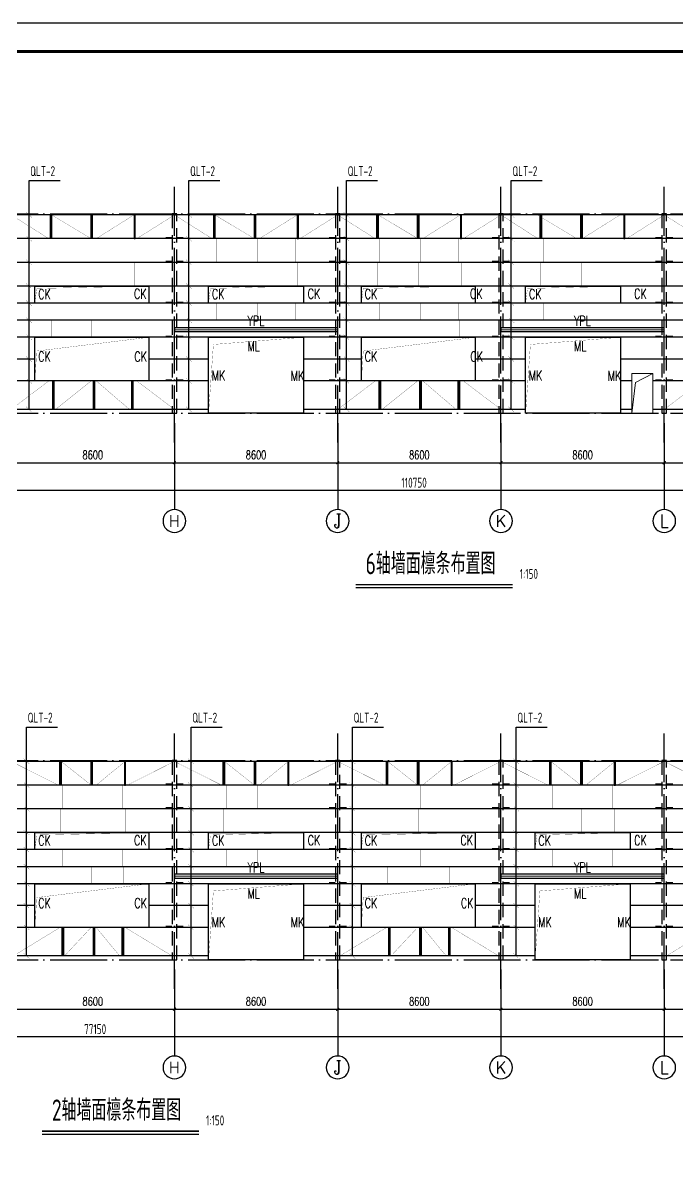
# Model space of a CAD drawing. Extents: x 899043 to 2598688, y -137197 to 211789.
# Drawn here: x 1873903 to 1908348, y 69390 to 130135 of the extents above; entities that cross this region are included whole.
import ezdxf
from ezdxf.enums import TextEntityAlignment as Align

# ---------------------------------------------------------------- set-up
doc = ezdxf.new("R2010")
doc.units = 0
doc.header["$LTSCALE"] = 1500
doc.header["$MEASUREMENT"] = 0
doc.linetypes.add('DASHED', pattern=[0.75, 0.5, -0.25])
doc.linetypes.add('DOTE', pattern=[2.42, 2, -0.2, 0.02, -0.2])
for name, color, linetype in [('00-tk', 151, 'Continuous'), ('AXIS', 3, 'Continuous'), ('AXIS_TEXT', 7, 'Continuous'), ('Boltx', 252, 'DASHED'), ('DIM', 3, 'Continuous'), ('GROUND', 253, 'Continuous'), ('NUM', 7, 'Continuous'), ('PUB_TEXT', 7, 'Continuous'), ('TDB_文字', 7, 'Continuous'), ('THIN', 7, 'Continuous'), ('WINDOW', 4, 'Continuous')]:
    doc.layers.add(name, color=color, linetype=linetype)
doc.layers.add('字符串标注', color=9, linetype='Continuous', lineweight=18)
doc.layers.add('钢板标注', color=9, linetype='Continuous', lineweight=18)
doc.styles.add('_TCH_AXIS', font='COMPLEX', dxfattribs={"bigfont": 'GBCBIG'})
doc.styles.add('_TCH_DIM', font='SIMPLEX', dxfattribs={"bigfont": 'GBCBIG'})
doc.styles.add('_TCH_DIM_T3', font='SIMPLEX', dxfattribs={"width": 0.705882, "bigfont": 'GBCBIG'})
doc.styles.add('COMPLEX', font='COMPLEX')
doc.styles.add('TSSD_Dimension', font='Tssdeng.shx', dxfattribs={"width": 0.7, "bigfont": 'hztxt.shx'})
doc.styles.add('TSSD_Label', font='Tssdeng.shx', dxfattribs={"width": 0.7, "bigfont": 'hztxt.shx'})
doc.dimstyles.new('_TCH_ARCH&&150', dxfattribs={"dimtxt": 446.25, "dimasz": 150, "dimexe": 375, "dimexo": 450, "dimgap": 189.375, "dimtad": 1, "dimdec": 0, "dimzin": 0, "dimdsep": 46, "dimtxsty": '_TCH_DIM_T3', "dimblk": 'ARCHTICK', "dimcen": 0.09, "dimclrt": 7, "dimazin": 2, "dimtfac": 1, "dimtdec": 0, "dimtix": 1, "dimtmove": 2, "dimatfit": 3, "dimfxl": 0, "dimtolj": 1, "dimtzin": 0, "dimarcsym": 0})
doc.dimstyles.new('TSSD_150_150', dxfattribs={"dimtxt": 525, "dimasz": 150, "dimexe": 150, "dimexo": 375, "dimgap": 150, "dimtad": 1, "dimdec": 0, "dimzin": 0, "dimdsep": 46, "dimtxsty": 'TSSD_Dimension', "dimblk": 'ARCHTICK', "dimblk1": 'ARCHTICK', "dimblk2": 'ARCHTICK', "dimcen": 0, "dimdle": 150, "dimclrt": 7, "dimadec": 0, "dimazin": 0, "dimtfac": 1, "dimtdec": 0, "dimtix": 1, "dimtmove": 2, "dimatfit": 3, "dimfxl": 0, "dimtolj": 1, "dimtzin": 0, "dimarcsym": 0})

# ---------------------------------------------------------------- blocks, each defined once
blk = doc.blocks.new('_ArchTick')
at = {"color": 0, "linetype": 'ByBlock', "const_width": 0.4}
blk.add_lwpolyline([(-0.5, -0.5), (0.5, 0.5)], dxfattribs=at)
blk = doc.blocks.new('*D349')
at = {"layer": 'AXIS', "color": 0, "lineweight": -2}
for p, q in [((1873277, 109057), (1873277, 106595)), ((1881877, 109057), (1881877, 106595)), ((1873277, 106970), (1881877, 106970))]:
    blk.add_line(p, q, dxfattribs=at)
at = {"layer": 'Defpoints', "color": 0}
for p in [(1873277, 109507), (1881877, 109507), (1881877, 106970)]:
    blk.add_point(p, dxfattribs=at)
at = {"layer": 'AXIS', "color": 0, "lineweight": -2, "xscale": 150, "yscale": 150, "zscale": 150, "rotation": 180}
blk.add_blockref('_ArchTick', (1873277, 106970), dxfattribs=at)
at = {"layer": 'AXIS', "color": 0, "lineweight": -2, "xscale": 150, "yscale": 150, "zscale": 150}
blk.add_blockref('_ArchTick', (1881877, 106970), dxfattribs=at)
at = {"layer": 'AXIS', "color": 7, "insert": (1877577, 107382), "char_height": 446.2, "attachment_point": 5, "style": '_TCH_DIM_T3'}
blk.add_mtext('\\A1;8600', dxfattribs=at)
blk = doc.blocks.new('*D350')
at = {"layer": 'AXIS', "color": 0, "lineweight": -2}
for p, q in [((1881877, 109057), (1881877, 106595)), ((1890477, 109057), (1890477, 106595)), ((1881877, 106970), (1890477, 106970))]:
    blk.add_line(p, q, dxfattribs=at)
at = {"layer": 'Defpoints', "color": 0}
for p in [(1881877, 109507), (1890477, 109507), (1890477, 106970)]:
    blk.add_point(p, dxfattribs=at)
at = {"layer": 'AXIS', "color": 0, "lineweight": -2, "xscale": 150, "yscale": 150, "zscale": 150, "rotation": 180}
blk.add_blockref('_ArchTick', (1881877, 106970), dxfattribs=at)
at = {"layer": 'AXIS', "color": 0, "lineweight": -2, "xscale": 150, "yscale": 150, "zscale": 150}
blk.add_blockref('_ArchTick', (1890477, 106970), dxfattribs=at)
at = {"layer": 'AXIS', "color": 7, "insert": (1886177, 107382), "char_height": 446.2, "attachment_point": 5, "style": '_TCH_DIM_T3'}
blk.add_mtext('\\A1;8600', dxfattribs=at)
blk = doc.blocks.new('*D351')
at = {"layer": 'AXIS', "color": 0, "lineweight": -2}
for p, q in [((1890477, 109057), (1890477, 106595)), ((1899077, 109057), (1899077, 106595)), ((1890477, 106970), (1899077, 106970))]:
    blk.add_line(p, q, dxfattribs=at)
at = {"layer": 'Defpoints', "color": 0}
for p in [(1890477, 109507), (1899077, 109507), (1899077, 106970)]:
    blk.add_point(p, dxfattribs=at)
at = {"layer": 'AXIS', "color": 0, "lineweight": -2, "xscale": 150, "yscale": 150, "zscale": 150, "rotation": 180}
blk.add_blockref('_ArchTick', (1890477, 106970), dxfattribs=at)
at = {"layer": 'AXIS', "color": 0, "lineweight": -2, "xscale": 150, "yscale": 150, "zscale": 150}
blk.add_blockref('_ArchTick', (1899077, 106970), dxfattribs=at)
at = {"layer": 'AXIS', "color": 7, "insert": (1894777, 107382), "char_height": 446.2, "attachment_point": 5, "style": '_TCH_DIM_T3'}
blk.add_mtext('\\A1;8600', dxfattribs=at)
blk = doc.blocks.new('*D352')
at = {"layer": 'AXIS', "color": 0, "lineweight": -2}
for p, q in [((1899077, 109057), (1899077, 106595)), ((1907677, 109057), (1907677, 106595)), ((1899077, 106970), (1907677, 106970))]:
    blk.add_line(p, q, dxfattribs=at)
at = {"layer": 'Defpoints', "color": 0}
for p in [(1899077, 109507), (1907677, 109507), (1907677, 106970)]:
    blk.add_point(p, dxfattribs=at)
at = {"layer": 'AXIS', "color": 0, "lineweight": -2, "xscale": 150, "yscale": 150, "zscale": 150, "rotation": 180}
blk.add_blockref('_ArchTick', (1899077, 106970), dxfattribs=at)
at = {"layer": 'AXIS', "color": 0, "lineweight": -2, "xscale": 150, "yscale": 150, "zscale": 150}
blk.add_blockref('_ArchTick', (1907677, 106970), dxfattribs=at)
at = {"layer": 'AXIS', "color": 7, "insert": (1903377, 107382), "char_height": 446.2, "attachment_point": 5, "style": '_TCH_DIM_T3'}
blk.add_mtext('\\A1;8600', dxfattribs=at)
blk = doc.blocks.new('*D353')
at = {"layer": 'AXIS', "color": 0, "lineweight": -2}
for p, q in [((1907677, 109057), (1907677, 106595)), ((1916277, 109057), (1916277, 106595)), ((1907677, 106970), (1916277, 106970))]:
    blk.add_line(p, q, dxfattribs=at)
at = {"layer": 'Defpoints', "color": 0}
for p in [(1907677, 109507), (1916277, 109507), (1916277, 106970)]:
    blk.add_point(p, dxfattribs=at)
at = {"layer": 'AXIS', "color": 0, "lineweight": -2, "xscale": 150, "yscale": 150, "zscale": 150, "rotation": 180}
blk.add_blockref('_ArchTick', (1907677, 106970), dxfattribs=at)
at = {"layer": 'AXIS', "color": 0, "lineweight": -2, "xscale": 150, "yscale": 150, "zscale": 150}
blk.add_blockref('_ArchTick', (1916277, 106970), dxfattribs=at)
at = {"layer": 'AXIS', "color": 7, "insert": (1911977, 107382), "char_height": 446.2, "attachment_point": 5, "style": '_TCH_DIM_T3'}
blk.add_mtext('\\A1;8600', dxfattribs=at)
blk = doc.blocks.new('_AXISO')
blk.add_circle((0, 0), 0.5)
at = {"layer": 'AXIS_TEXT', "style": 'COMPLEX', "width": 1.041667}
blk.add_attdef('A', text='', height=0.56, dxfattribs=at).set_placement((-0.25, -0.28), (0.25, -0.28), align=Align.FIT)
blk = doc.blocks.new('*D343')
at = {"layer": 'Defpoints', "color": 0}
for p in [(1839127, 108716), (1949877, 108716), (1839127, 105507)]:
    blk.add_point(p, dxfattribs=at)
at = {"layer": 'DIM', "color": 0, "lineweight": -2}
for p, q in [((1839127, 108341), (1839127, 105357)), ((1949877, 108341), (1949877, 105357)), ((1950027, 105507), (1838977, 105507))]:
    blk.add_line(p, q, dxfattribs=at)
at = {"layer": 'DIM', "color": 0, "lineweight": -2, "xscale": 150, "yscale": 150, "zscale": 150, "rotation": 180}
blk.add_blockref('_ArchTick', (1839127, 105507), dxfattribs=at)
at = {"layer": 'DIM', "color": 0, "lineweight": -2, "xscale": 150, "yscale": 150, "zscale": 150}
blk.add_blockref('_ArchTick', (1949877, 105507), dxfattribs=at)
at = {"layer": 'DIM', "color": 7, "insert": (1894502, 105920), "char_height": 525, "attachment_point": 5, "style": 'TSSD_Dimension'}
blk.add_mtext('\\A1;110750', dxfattribs=at)
blk = doc.blocks.new('*D389')
at = {"layer": 'AXIS', "color": 0, "lineweight": -2}
for p, q in [((1873277, 80262), (1873277, 77800)), ((1881877, 80262), (1881877, 77800)), ((1873277, 78175), (1881877, 78175))]:
    blk.add_line(p, q, dxfattribs=at)
at = {"layer": 'Defpoints', "color": 0}
for p in [(1873277, 80712), (1881877, 80712), (1881877, 78175)]:
    blk.add_point(p, dxfattribs=at)
at = {"layer": 'AXIS', "color": 0, "lineweight": -2, "xscale": 150, "yscale": 150, "zscale": 150, "rotation": 180}
blk.add_blockref('_ArchTick', (1873277, 78175), dxfattribs=at)
at = {"layer": 'AXIS', "color": 0, "lineweight": -2, "xscale": 150, "yscale": 150, "zscale": 150}
blk.add_blockref('_ArchTick', (1881877, 78175), dxfattribs=at)
at = {"layer": 'AXIS', "color": 7, "insert": (1877577, 78587), "char_height": 446.2, "attachment_point": 5, "style": '_TCH_DIM_T3'}
blk.add_mtext('\\A1;8600', dxfattribs=at)
blk = doc.blocks.new('*D390')
at = {"layer": 'AXIS', "color": 0, "lineweight": -2}
for p, q in [((1881877, 80262), (1881877, 77800)), ((1890477, 80262), (1890477, 77800)), ((1881877, 78175), (1890477, 78175))]:
    blk.add_line(p, q, dxfattribs=at)
at = {"layer": 'Defpoints', "color": 0}
for p in [(1881877, 80712), (1890477, 80712), (1890477, 78175)]:
    blk.add_point(p, dxfattribs=at)
at = {"layer": 'AXIS', "color": 0, "lineweight": -2, "xscale": 150, "yscale": 150, "zscale": 150, "rotation": 180}
blk.add_blockref('_ArchTick', (1881877, 78175), dxfattribs=at)
at = {"layer": 'AXIS', "color": 0, "lineweight": -2, "xscale": 150, "yscale": 150, "zscale": 150}
blk.add_blockref('_ArchTick', (1890477, 78175), dxfattribs=at)
at = {"layer": 'AXIS', "color": 7, "insert": (1886177, 78587), "char_height": 446.2, "attachment_point": 5, "style": '_TCH_DIM_T3'}
blk.add_mtext('\\A1;8600', dxfattribs=at)
blk = doc.blocks.new('*D391')
at = {"layer": 'AXIS', "color": 0, "lineweight": -2}
for p, q in [((1890477, 80262), (1890477, 77800)), ((1899077, 80262), (1899077, 77800)), ((1890477, 78175), (1899077, 78175))]:
    blk.add_line(p, q, dxfattribs=at)
at = {"layer": 'Defpoints', "color": 0}
for p in [(1890477, 80712), (1899077, 80712), (1899077, 78175)]:
    blk.add_point(p, dxfattribs=at)
at = {"layer": 'AXIS', "color": 0, "lineweight": -2, "xscale": 150, "yscale": 150, "zscale": 150, "rotation": 180}
blk.add_blockref('_ArchTick', (1890477, 78175), dxfattribs=at)
at = {"layer": 'AXIS', "color": 0, "lineweight": -2, "xscale": 150, "yscale": 150, "zscale": 150}
blk.add_blockref('_ArchTick', (1899077, 78175), dxfattribs=at)
at = {"layer": 'AXIS', "color": 7, "insert": (1894777, 78587), "char_height": 446.2, "attachment_point": 5, "style": '_TCH_DIM_T3'}
blk.add_mtext('\\A1;8600', dxfattribs=at)
blk = doc.blocks.new('*D392')
at = {"layer": 'AXIS', "color": 0, "lineweight": -2}
for p, q in [((1899077, 80262), (1899077, 77800)), ((1907677, 80262), (1907677, 77800)), ((1899077, 78175), (1907677, 78175))]:
    blk.add_line(p, q, dxfattribs=at)
at = {"layer": 'Defpoints', "color": 0}
for p in [(1899077, 80712), (1907677, 80712), (1907677, 78175)]:
    blk.add_point(p, dxfattribs=at)
at = {"layer": 'AXIS', "color": 0, "lineweight": -2, "xscale": 150, "yscale": 150, "zscale": 150, "rotation": 180}
blk.add_blockref('_ArchTick', (1899077, 78175), dxfattribs=at)
at = {"layer": 'AXIS', "color": 0, "lineweight": -2, "xscale": 150, "yscale": 150, "zscale": 150}
blk.add_blockref('_ArchTick', (1907677, 78175), dxfattribs=at)
at = {"layer": 'AXIS', "color": 7, "insert": (1903377, 78587), "char_height": 446.2, "attachment_point": 5, "style": '_TCH_DIM_T3'}
blk.add_mtext('\\A1;8600', dxfattribs=at)
blk = doc.blocks.new('*D393')
at = {"layer": 'AXIS', "color": 0, "lineweight": -2}
for p, q in [((1907677, 80262), (1907677, 77800)), ((1916277, 80262), (1916277, 77800)), ((1907677, 78175), (1916277, 78175))]:
    blk.add_line(p, q, dxfattribs=at)
at = {"layer": 'Defpoints', "color": 0}
for p in [(1907677, 80712), (1916277, 80712), (1916277, 78175)]:
    blk.add_point(p, dxfattribs=at)
at = {"layer": 'AXIS', "color": 0, "lineweight": -2, "xscale": 150, "yscale": 150, "zscale": 150, "rotation": 180}
blk.add_blockref('_ArchTick', (1907677, 78175), dxfattribs=at)
at = {"layer": 'AXIS', "color": 0, "lineweight": -2, "xscale": 150, "yscale": 150, "zscale": 150}
blk.add_blockref('_ArchTick', (1916277, 78175), dxfattribs=at)
at = {"layer": 'AXIS', "color": 7, "insert": (1911977, 78587), "char_height": 446.2, "attachment_point": 5, "style": '_TCH_DIM_T3'}
blk.add_mtext('\\A1;8600', dxfattribs=at)
blk = doc.blocks.new('*D394')
at = {"layer": 'Defpoints', "color": 0}
for p in [(1839127, 79921), (1916277, 79921), (1839127, 76712)]:
    blk.add_point(p, dxfattribs=at)
at = {"layer": 'DIM', "color": 0, "lineweight": -2}
for p, q in [((1839127, 79546), (1839127, 76562)), ((1916277, 79546), (1916277, 76562)), ((1916427, 76712), (1838977, 76712))]:
    blk.add_line(p, q, dxfattribs=at)
at = {"layer": 'DIM', "color": 0, "lineweight": -2, "xscale": 150, "yscale": 150, "zscale": 150, "rotation": 180}
blk.add_blockref('_ArchTick', (1839127, 76712), dxfattribs=at)
at = {"layer": 'DIM', "color": 0, "lineweight": -2, "xscale": 150, "yscale": 150, "zscale": 150}
blk.add_blockref('_ArchTick', (1916277, 76712), dxfattribs=at)
at = {"layer": 'DIM', "color": 7, "insert": (1877702, 77125), "char_height": 525, "attachment_point": 5, "style": 'TSSD_Dimension'}
blk.add_mtext('\\A1;77150', dxfattribs=at)
blk = doc.blocks.new('A$C16496DF1')
at = {"layer": '00-tk', "linetype": 'Continuous'}
blk.add_line((178350, 126150), (0, 126150), dxfattribs=at)
at = {"layer": '00-tk', "const_width": 150}
blk.add_lwpolyline([(3750, 124650), (176850, 124650), (176850, 1500), (3750, 1500)], close=True, dxfattribs=at)

msp = doc.modelspace()

# ---------------------------------------------------------------- linework, layer by layer
at = {"color": 2, "linetype": 'ByBlock'}
for p, q in [((1874216.8, 109777.6), (1874216.8, 121838.3)), ((1874216.8, 121838.3), (1875852.4, 121838.3)), ((1882641.4, 109777.6), (1882641.4, 121838.3)), ((1882641.4, 121838.3), (1884277, 121838.3)), ((1890943.6, 109777.6), (1890943.6, 121838.3)), ((1890943.6, 121838.3), (1892579.2, 121838.3)), ((1899620.7, 109777.6), (1899620.7, 121838.3)), ((1899620.7, 121838.3), (1901256.3, 121838.3)), ((1949877.5, 120027.6), (1839127.4, 120027.6)), ((1949877.5, 118777.6), (1839127.8, 118777.6)), ((1949877.5, 117527.6), (1839128.2, 117527.6)), ((1949877.5, 116277.6), (1839128.5, 116277.6)), ((1949877.5, 115377.6), (1839128.8, 115377.6)), ((1949877.5, 114477.6), (1839129, 114477.6)), ((1949877.5, 113577.6), (1839129.3, 113577.6)), ((1874527.5, 112427.6), (1871477.5, 112427.6)), ((1883677.5, 112427.6), (1880527.5, 112427.6)), ((1891727.5, 112427.6), (1888677.5, 112427.6)), ((1900377.5, 112427.6), (1897727.5, 112427.6)), ((1908927.5, 112427.6), (1905377.5, 112427.6)), ((1883677.5, 111277.6), (1871477.5, 111277.6)), ((1900377.5, 111277.6), (1888677.5, 111277.6)), ((1905977.5, 111277.6), (1905377.5, 111277.6)), ((1917627.5, 111277.6), (1907077.5, 111277.6)), ((1883677.5, 109777.6), (1871477.5, 109777.6)), ((1900377.5, 109777.6), (1888677.5, 109777.6)), ((1905977.5, 109777.6), (1905377.5, 109777.6)), ((1917627.5, 109777.6), (1907077.5, 109777.6)), ((1874086.9, 80982.6), (1874086.9, 93043.3)), ((1874086.9, 93043.3), (1875722.5, 93043.3)), ((1882753.5, 80982.6), (1882753.5, 93043.3)), ((1882753.5, 93043.3), (1884389.1, 93043.3)), ((1891254.5, 80982.6), (1891254.5, 93043.3)), ((1891254.5, 93043.3), (1892890.1, 93043.3)), ((1899882, 80982.6), (1899882, 93043.3)), ((1899882, 93043.3), (1901517.6, 93043.3)), ((1916277.5, 91232.6), (1839127.4, 91232.6)), ((1916277.5, 89982.6), (1839127.8, 89982.6)), ((1916277.5, 88732.6), (1839128.2, 88732.6)), ((1916277.5, 87482.6), (1839128.5, 87482.6)), ((1916277.5, 86582.6), (1839128.8, 86582.6)), ((1916277.5, 85682.6), (1839129, 85682.6)), ((1916277.5, 84782.6), (1839129.3, 84782.6)), ((1874527.5, 83632.6), (1871477.5, 83632.6)), ((1883677.5, 83632.6), (1880527.5, 83632.6)), ((1891727.5, 83632.6), (1888677.5, 83632.6)), ((1900877.5, 83632.6), (1897727.5, 83632.6)), ((1908927.5, 83632.6), (1905877.5, 83632.6)), ((1883677.5, 82482.6), (1871477.5, 82482.6)), ((1900877.5, 82482.6), (1888677.5, 82482.6)), ((1916277.5, 82482.6), (1905877.5, 82482.6)), ((1883677.5, 80982.6), (1871477.5, 80982.6)), ((1900877.5, 80982.6), (1888677.5, 80982.6)), ((1916277.5, 80982.6), (1905877.5, 80982.6))]:
    msp.add_line(p, q, dxfattribs=at)
at = {"color": 2, "linetype": 'ByBlock', "const_width": 10}
for points in [[(1873277.5, 120027.6), (1875257.5, 118777.6)], [(1874369.5, 119888.2), (1874064.2, 120167)], [(1875377.5, 118777.6), (1875377.5, 120027.6)], [(1875407.5, 120027.6), (1877488.5, 118777.6)], [(1877518.5, 118777.6), (1877518.5, 120027.6)], [(1879747.5, 120027.6), (1877757.1, 118777.6)], [(1879777.5, 118777.6), (1879777.5, 120027.6)], [(1881877.5, 120027.6), (1879897.5, 118777.6)], [(1881877.5, 120027.6), (1883857.5, 118777.6)], [(1882794.1, 119888.2), (1882488.8, 120167)], [(1883977.5, 118777.6), (1883977.5, 120027.6)], [(1884007.5, 120027.6), (1886088.5, 118777.6)], [(1886118.5, 118777.6), (1886118.5, 120027.6)], [(1888347.5, 120027.6), (1886357.1, 118777.6)], [(1888377.5, 118777.6), (1888377.5, 120027.6)], [(1890477.5, 120027.6), (1888497.5, 118777.6)], [(1890477.5, 120027.6), (1892457.5, 118777.6)], [(1891096.3, 119888.2), (1890791, 120167)], [(1892577.5, 118777.6), (1892577.5, 120027.6)], [(1892607.5, 120027.6), (1894688.5, 118777.6)], [(1894718.5, 118777.6), (1894718.5, 120027.6)], [(1896947.5, 120027.6), (1894957.1, 118777.6)], [(1896977.5, 118777.6), (1896977.5, 120027.6)], [(1899077.5, 120027.6), (1897097.5, 118777.6)], [(1899077.5, 120027.6), (1901020.5, 118777.6)], [(1899773.3, 119888.2), (1899468.1, 120167)], [(1901003.5, 120020.9), (1903084.5, 118770.9)], [(1901177.5, 118777.6), (1901177.5, 120027.6)], [(1903318.5, 118777.6), (1903318.5, 120027.6)], [(1905343.5, 120020.9), (1903353.1, 118770.9)], [(1905577.5, 118777.6), (1905577.5, 120027.6)], [(1907677.5, 120027.6), (1905697.5, 118777.6)], [(1907677.5, 120027.6), (1909657.5, 118777.6)], [(1874369.5, 118638.2), (1874064.2, 118917)], [(1875497.5, 117527.6), (1875497.5, 118777.6)], [(1877638.5, 117527.6), (1877638.5, 118777.6)], [(1879657.5, 117527.6), (1879657.5, 118777.6)], [(1882794.1, 118638.2), (1882488.8, 118917)], [(1884097.5, 117527.6), (1884097.5, 118777.6)], [(1886238.5, 117527.6), (1886238.5, 118777.6)], [(1888257.5, 117527.6), (1888257.5, 118777.6)], [(1891096.3, 118638.2), (1890791, 118917)], [(1892697.5, 117527.6), (1892697.5, 118777.6)], [(1894838.5, 117527.6), (1894838.5, 118777.6)], [(1896857.5, 117527.6), (1896857.5, 118777.6)], [(1899773.3, 118638.2), (1899468.1, 118917)], [(1901297.5, 117527.6), (1901297.5, 118777.6)], [(1903438.5, 117527.6), (1903438.5, 118777.6)], [(1905457.5, 117527.6), (1905457.5, 118777.6)], [(1874369.5, 117388.2), (1874064.2, 117667)], [(1875377.5, 116277.6), (1875377.5, 117527.6)], [(1877518.5, 116277.6), (1877518.5, 117527.6)], [(1879777.5, 116277.6), (1879777.5, 117527.6)], [(1882794.1, 117388.2), (1882488.8, 117667)], [(1883977.5, 116277.6), (1883977.5, 117527.6)], [(1886118.5, 116277.6), (1886118.5, 117527.6)], [(1888377.5, 116277.6), (1888377.5, 117527.6)], [(1891096.3, 117388.2), (1890791, 117667)], [(1892577.5, 116277.6), (1892577.5, 117527.6)], [(1894718.5, 116277.6), (1894718.5, 117527.6)], [(1896977.5, 116277.6), (1896977.5, 117527.6)], [(1899773.3, 117388.2), (1899468.1, 117667)], [(1901177.5, 116277.6), (1901177.5, 117527.6)], [(1903318.5, 116277.6), (1903318.5, 117527.6)], [(1905577.5, 116277.6), (1905577.5, 117527.6)], [(1874369.5, 116138.2), (1874064.2, 116417)], [(1882794.1, 116138.2), (1882488.8, 116417)], [(1891096.3, 116138.2), (1890791, 116417)], [(1899773.3, 116138.2), (1899468.1, 116417)], [(1874369.5, 115238.2), (1874064.2, 115517)], [(1882794.1, 115238.2), (1882488.8, 115517)], [(1891096.3, 115238.2), (1890791, 115517)], [(1899773.3, 115238.2), (1899468.1, 115517)], [(1875497.5, 114477.6), (1875497.5, 115377.6)], [(1877638.5, 114477.6), (1877638.5, 115377.6)], [(1879657.5, 114477.6), (1879657.5, 115377.6)], [(1884097.5, 114477.6), (1884097.5, 115377.6)], [(1886238.5, 114477.6), (1886238.5, 115377.6)], [(1888257.5, 114477.6), (1888257.5, 115377.6)], [(1892697.5, 114477.6), (1892697.5, 115377.6)], [(1894838.5, 114477.6), (1894838.5, 115377.6)], [(1896857.5, 114477.6), (1896857.5, 115377.6)], [(1901297.5, 114477.6), (1901297.5, 115377.6)], [(1903438.5, 114477.6), (1903438.5, 115377.6)], [(1905457.5, 114477.6), (1905457.5, 115377.6)], [(1874369.5, 114338.2), (1874064.2, 114617)], [(1875381.5, 113577.6), (1875381.5, 114477.6)], [(1877528.5, 113577.6), (1877528.5, 114477.6)], [(1879680.5, 113577.6), (1879680.5, 114477.6)], [(1882794.1, 114338.2), (1882488.8, 114617)], [(1891096.3, 114338.2), (1890791, 114617)], [(1892581.5, 113577.6), (1892581.5, 114477.6)], [(1894728.5, 113577.6), (1894728.5, 114477.6)], [(1896880.5, 113577.6), (1896880.5, 114477.6)], [(1899773.3, 114338.2), (1899468.1, 114617)], [(1874369.5, 113438.2), (1874064.2, 113717)], [(1882794.1, 113438.2), (1882488.8, 113717)], [(1891096.3, 113438.2), (1890791, 113717)], [(1899773.3, 113438.2), (1899468.1, 113717)], [(1874369.5, 112288.2), (1874064.2, 112567)], [(1882794.1, 112288.2), (1882488.8, 112567)], [(1891096.3, 112288.2), (1890791, 112567)], [(1899773.3, 112288.2), (1899468.1, 112567)], [(1873277.5, 109777.6), (1875257.5, 111277.6)], [(1874369.5, 111138.2), (1874064.2, 111417)], [(1875497.5, 109777.6), (1875497.5, 111277.6)], [(1875613.4, 109777.6), (1877488.5, 111277.6)], [(1877638.5, 109777.6), (1877638.5, 111277.6)], [(1879514.7, 109777.6), (1877757.1, 111277.6)], [(1879657.5, 109777.6), (1879657.5, 111277.6)], [(1881877.5, 109777.6), (1879897.5, 111277.6)], [(1882794.1, 111138.2), (1882488.8, 111417)], [(1890477.5, 109777.6), (1892457.5, 111277.6)], [(1891096.3, 111138.2), (1890791, 111417)], [(1892697.5, 109777.6), (1892697.5, 111277.6)], [(1892813.4, 109777.6), (1894688.5, 111277.6)], [(1894838.5, 109777.6), (1894838.5, 111277.6)], [(1896714.7, 109777.6), (1894957.1, 111277.6)], [(1896857.5, 109777.6), (1896857.5, 111277.6)], [(1899077.5, 109777.6), (1897097.5, 111277.6)], [(1899773.3, 111138.2), (1899468.1, 111417)], [(1907677.5, 109777.6), (1909657.5, 111277.6)], [(1874369.5, 109638.2), (1874064.2, 109917)], [(1882794.1, 109638.2), (1882488.8, 109917)], [(1891096.3, 109638.2), (1890791, 109917)], [(1899773.3, 109638.2), (1899468.1, 109917)], [(1873277.5, 91232.6), (1875757.5, 89982.6)], [(1874239.5, 91093.2), (1873934.2, 91372)], [(1875877.5, 89982.6), (1875877.5, 91232.6)], [(1875907.5, 91232.6), (1877488.5, 89982.6)], [(1877518.5, 89982.6), (1877518.5, 91232.6)], [(1879277.5, 91232.6), (1877757.1, 89982.6)], [(1879277.5, 89982.6), (1879277.5, 91232.6)], [(1881877.5, 91232.6), (1879397.5, 89982.6)], [(1881877.5, 91232.6), (1884357.5, 89982.6)], [(1882906.1, 91093.2), (1882600.8, 91372)], [(1884477.5, 89982.6), (1884477.5, 91232.6)], [(1884507.5, 91232.6), (1886088.5, 89982.6)], [(1886118.5, 89982.6), (1886118.5, 91232.6)], [(1887877.5, 91232.6), (1886357.1, 89982.6)], [(1887877.5, 89982.6), (1887877.5, 91232.6)], [(1890477.5, 91232.6), (1887997.5, 89982.6)], [(1890477.5, 91232.6), (1892957.5, 89982.6)], [(1891407.1, 91093.2), (1891101.8, 91372)], [(1893077.5, 89982.6), (1893077.5, 91232.6)], [(1893107.5, 91232.6), (1894688.5, 89982.6)], [(1894718.5, 89982.6), (1894718.5, 91232.6)], [(1896477.5, 91232.6), (1894957.1, 89982.6)], [(1896477.5, 89982.6), (1896477.5, 91232.6)], [(1899077.5, 91232.6), (1896597.5, 89982.6)], [(1899077.5, 91232.6), (1901557.5, 89982.6)], [(1900034.6, 91093.2), (1899729.3, 91372)], [(1901677.5, 89982.6), (1901677.5, 91232.6)], [(1901707.5, 91232.6), (1903288.5, 89982.6)], [(1903318.5, 89982.6), (1903318.5, 91232.6)], [(1905077.5, 91232.6), (1903557.1, 89982.6)], [(1905077.5, 89982.6), (1905077.5, 91232.6)], [(1907677.5, 91232.6), (1905197.5, 89982.6)], [(1907677.5, 91232.6), (1910157.5, 89982.6)], [(1874239.5, 89843.2), (1873934.2, 90122)], [(1875997.5, 88732.6), (1875997.5, 89982.6)], [(1877638.5, 88732.6), (1877638.5, 89982.6)], [(1879157.5, 88732.6), (1879157.5, 89982.6)], [(1882906.1, 89843.2), (1882600.8, 90122)], [(1884597.5, 88732.6), (1884597.5, 89982.6)], [(1886238.5, 88732.6), (1886238.5, 89982.6)], [(1887757.5, 88732.6), (1887757.5, 89982.6)], [(1891407.1, 89843.2), (1891101.8, 90122)], [(1893197.5, 88732.6), (1893197.5, 89982.6)], [(1894838.5, 88732.6), (1894838.5, 89982.6)], [(1896357.5, 88732.6), (1896357.5, 89982.6)], [(1900034.6, 89843.2), (1899729.3, 90122)], [(1901797.5, 88732.6), (1901797.5, 89982.6)], [(1903438.5, 88732.6), (1903438.5, 89982.6)], [(1904957.5, 88732.6), (1904957.5, 89982.6)], [(1874239.5, 88593.2), (1873934.2, 88872)], [(1875877.5, 87482.6), (1875877.5, 88732.6)], [(1877518.5, 87482.6), (1877518.5, 88732.6)], [(1879277.5, 87482.6), (1879277.5, 88732.6)], [(1882906.1, 88593.2), (1882600.8, 88872)], [(1884477.5, 87482.6), (1884477.5, 88732.6)], [(1886118.5, 87482.6), (1886118.5, 88732.6)], [(1887877.5, 87482.6), (1887877.5, 88732.6)], [(1891407.1, 88593.2), (1891101.8, 88872)], [(1893077.5, 87482.6), (1893077.5, 88732.6)], [(1894718.5, 87482.6), (1894718.5, 88732.6)], [(1896477.5, 87482.6), (1896477.5, 88732.6)], [(1900034.6, 88593.2), (1899729.3, 88872)], [(1901677.5, 87482.6), (1901677.5, 88732.6)], [(1903318.5, 87482.6), (1903318.5, 88732.6)], [(1905077.5, 87482.6), (1905077.5, 88732.6)], [(1874239.5, 87343.2), (1873934.2, 87622)], [(1882906.1, 87343.2), (1882600.8, 87622)], [(1891407.1, 87343.2), (1891101.8, 87622)], [(1900034.6, 87343.2), (1899729.3, 87622)], [(1874239.5, 86443.2), (1873934.2, 86722)], [(1875997.5, 85682.6), (1875997.5, 86582.6)], [(1877638.5, 85682.6), (1877638.5, 86582.6)], [(1879157.5, 85682.6), (1879157.5, 86582.6)], [(1882906.1, 86443.2), (1882600.8, 86722)], [(1884597.5, 85682.6), (1884597.5, 86582.6)], [(1886238.5, 85682.6), (1886238.5, 86582.6)], [(1887757.5, 85682.6), (1887757.5, 86582.6)], [(1891407.1, 86443.2), (1891101.8, 86722)], [(1893197.5, 85682.6), (1893197.5, 86582.6)], [(1894838.5, 85682.6), (1894838.5, 86582.6)], [(1896357.5, 85682.6), (1896357.5, 86582.6)], [(1900034.6, 86443.2), (1899729.3, 86722)], [(1901797.5, 85682.6), (1901797.5, 86582.6)], [(1903438.5, 85682.6), (1903438.5, 86582.6)], [(1904957.5, 85682.6), (1904957.5, 86582.6)], [(1874239.5, 85543.2), (1873934.2, 85822)], [(1875881.5, 84782.6), (1875881.5, 85682.6)], [(1877528.5, 84782.6), (1877528.5, 85682.6)], [(1879180.5, 84782.6), (1879180.5, 85682.6)], [(1882906.1, 85543.2), (1882600.8, 85822)], [(1891407.1, 85543.2), (1891101.8, 85822)], [(1893081.5, 84782.6), (1893081.5, 85682.6)], [(1894728.5, 84782.6), (1894728.5, 85682.6)], [(1896380.5, 84782.6), (1896380.5, 85682.6)], [(1900034.6, 85543.2), (1899729.3, 85822)], [(1874239.5, 84643.2), (1873934.2, 84922)], [(1882906.1, 84643.2), (1882600.8, 84922)], [(1891407.1, 84643.2), (1891101.8, 84922)], [(1900034.6, 84643.2), (1899729.3, 84922)], [(1874239.5, 83493.2), (1873934.2, 83772)], [(1882906.1, 83493.2), (1882600.8, 83772)], [(1891407.1, 83493.2), (1891101.8, 83772)], [(1900034.6, 83493.2), (1899729.3, 83772)], [(1874239.5, 82343.2), (1873934.2, 82622)], [(1882906.1, 82343.2), (1882600.8, 82622)], [(1891407.1, 82343.2), (1891101.8, 82622)], [(1900034.6, 82343.2), (1899729.3, 82622)], [(1873395, 80982.6), (1875847.5, 82482.6)], [(1875997.5, 80982.6), (1875997.5, 82482.6)], [(1876085.9, 80982.6), (1877488.5, 82482.6)], [(1877638.5, 80982.6), (1877638.5, 82482.6)], [(1878989.8, 80982.6), (1877757.1, 82482.6)], [(1879157.5, 80982.6), (1879157.5, 82482.6)], [(1881760, 80982.6), (1879276.1, 82482.6)], [(1890595, 80982.6), (1893047.5, 82482.6)], [(1893197.5, 80982.6), (1893197.5, 82482.6)], [(1893285.9, 80982.6), (1894688.5, 82482.6)], [(1894838.5, 80982.6), (1894838.5, 82482.6)], [(1896189.8, 80982.6), (1894957.1, 82482.6)], [(1896357.5, 80982.6), (1896357.5, 82482.6)], [(1898960, 80982.6), (1896476.1, 82482.6)], [(1907795, 80982.6), (1910247.5, 82482.6)], [(1874239.5, 80843.2), (1873934.2, 81122)], [(1882906.1, 80843.2), (1882600.8, 81122)], [(1891407.1, 80843.2), (1891101.8, 81122)], [(1900034.6, 80843.2), (1899729.3, 81122)]]:
    msp.add_lwpolyline(points, dxfattribs=at)
at = {"color": 2, "linetype": 'ByBlock'}
for points in [[(1875347.5, 118777.6), (1875347.5, 120027.6), (1875407.5, 120027.6), (1875407.5, 118777.6)], [(1877488.5, 118777.6), (1877488.5, 120027.6), (1877548.5, 120027.6), (1877548.5, 118777.6)], [(1879807.5, 118777.6), (1879807.5, 120027.6), (1879747.5, 120027.6), (1879747.5, 118777.6)], [(1883947.5, 118777.6), (1883947.5, 120027.6), (1884007.5, 120027.6), (1884007.5, 118777.6)], [(1886088.5, 118777.6), (1886088.5, 120027.6), (1886148.5, 120027.6), (1886148.5, 118777.6)], [(1888407.5, 118777.6), (1888407.5, 120027.6), (1888347.5, 120027.6), (1888347.5, 118777.6)], [(1892547.5, 118777.6), (1892547.5, 120027.6), (1892607.5, 120027.6), (1892607.5, 118777.6)], [(1894688.5, 118777.6), (1894688.5, 120027.6), (1894748.5, 120027.6), (1894748.5, 118777.6)], [(1897007.5, 118777.6), (1897007.5, 120027.6), (1896947.5, 120027.6), (1896947.5, 118777.6)], [(1901147.5, 118777.6), (1901147.5, 120027.6), (1901207.5, 120027.6), (1901207.5, 118777.6)], [(1903288.5, 118777.6), (1903288.5, 120027.6), (1903348.5, 120027.6), (1903348.5, 118777.6)], [(1905607.5, 118777.6), (1905607.5, 120027.6), (1905547.5, 120027.6), (1905547.5, 118777.6)], [(1875467.5, 109777.6), (1875467.5, 111277.6), (1875527.5, 111277.6), (1875527.5, 109777.6)], [(1877608.5, 109777.6), (1877608.5, 111277.6), (1877668.5, 111277.6), (1877668.5, 109777.6)], [(1879627.5, 109777.6), (1879627.5, 111277.6), (1879687.5, 111277.6), (1879687.5, 109777.6)], [(1892667.5, 109777.6), (1892667.5, 111277.6), (1892727.5, 111277.6), (1892727.5, 109777.6)], [(1894808.5, 109777.6), (1894808.5, 111277.6), (1894868.5, 111277.6), (1894868.5, 109777.6)], [(1896827.5, 109777.6), (1896827.5, 111277.6), (1896887.5, 111277.6), (1896887.5, 109777.6)], [(1875847.5, 89982.6), (1875847.5, 91232.6), (1875907.5, 91232.6), (1875907.5, 89982.6)], [(1877488.5, 89982.6), (1877488.5, 91232.6), (1877548.5, 91232.6), (1877548.5, 89982.6)], [(1879307.5, 89982.6), (1879307.5, 91232.6), (1879247.5, 91232.6), (1879247.5, 89982.6)], [(1884447.5, 89982.6), (1884447.5, 91232.6), (1884507.5, 91232.6), (1884507.5, 89982.6)], [(1886088.5, 89982.6), (1886088.5, 91232.6), (1886148.5, 91232.6), (1886148.5, 89982.6)], [(1887907.5, 89982.6), (1887907.5, 91232.6), (1887847.5, 91232.6), (1887847.5, 89982.6)], [(1893047.5, 89982.6), (1893047.5, 91232.6), (1893107.5, 91232.6), (1893107.5, 89982.6)], [(1894688.5, 89982.6), (1894688.5, 91232.6), (1894748.5, 91232.6), (1894748.5, 89982.6)], [(1896507.5, 89982.6), (1896507.5, 91232.6), (1896447.5, 91232.6), (1896447.5, 89982.6)], [(1901647.5, 89982.6), (1901647.5, 91232.6), (1901707.5, 91232.6), (1901707.5, 89982.6)], [(1903288.5, 89982.6), (1903288.5, 91232.6), (1903348.5, 91232.6), (1903348.5, 89982.6)], [(1905107.5, 89982.6), (1905107.5, 91232.6), (1905047.5, 91232.6), (1905047.5, 89982.6)], [(1875967.5, 80982.6), (1875967.5, 82482.6), (1876027.5, 82482.6), (1876027.5, 80982.6)], [(1877608.5, 80982.6), (1877608.5, 82482.6), (1877668.5, 82482.6), (1877668.5, 80982.6)], [(1879127.5, 80982.6), (1879127.5, 82482.6), (1879187.5, 82482.6), (1879187.5, 80982.6)], [(1893167.5, 80982.6), (1893167.5, 82482.6), (1893227.5, 82482.6), (1893227.5, 80982.6)], [(1894808.5, 80982.6), (1894808.5, 82482.6), (1894868.5, 82482.6), (1894868.5, 80982.6)], [(1896327.5, 80982.6), (1896327.5, 82482.6), (1896387.5, 82482.6), (1896387.5, 80982.6)]]:
    msp.add_lwpolyline(points, close=True, dxfattribs=at)
at = {"linetype": 'ByBlock', "const_width": 10}
for points in [[(1874527.5, 115377.6), (1874622.3, 116149.3), (1880527.5, 116277.6)], [(1883677.5, 115377.6), (1883772.3, 116149.3), (1888677.5, 116277.6)], [(1891727.5, 115377.6), (1891822.3, 116149.3), (1897727.5, 116277.6)], [(1900377.5, 115377.6), (1900472.3, 116149.3), (1905877.5, 116277.6)], [(1874527.5, 111277.6), (1874622.3, 112854.8), (1880527.5, 113577.6)], [(1883677.5, 109577.6), (1883929.1, 113200.4), (1888677.5, 113577.6)], [(1891727.5, 111277.6), (1891822.3, 112854.8), (1897727.5, 113577.6)], [(1900377.5, 109577.6), (1900629.1, 113200.4), (1905377.5, 113577.6)], [(1874527.5, 86582.6), (1874622.3, 87354.3), (1880527.5, 87482.6)], [(1883677.5, 86582.6), (1883772.3, 87354.3), (1888677.5, 87482.6)], [(1891727.5, 86582.6), (1891822.3, 87354.3), (1897727.5, 87482.6)], [(1900877.5, 86582.6), (1900972.3, 87354.3), (1905877.5, 87482.6)], [(1874527.5, 82482.6), (1874622.3, 84059.8), (1880527.5, 84782.6)], [(1883677.5, 80782.6), (1883929.1, 84405.4), (1888677.5, 84782.6)], [(1891727.5, 82482.6), (1891822.3, 84059.8), (1897727.5, 84782.6)], [(1900877.5, 80782.6), (1901129.1, 84405.4), (1905877.5, 84782.6)]]:
    msp.add_lwpolyline(points, dxfattribs=at)
at = {"layer": 'AXIS', "color": 253, "linetype": 'DOTE'}
for p, q in [((1881877.5, 108036.8), (1881877.5, 121502.9)), ((1890477.5, 108036.8), (1890477.5, 121502.9)), ((1899077.5, 108036.8), (1899077.5, 121502.9)), ((1907677.5, 108036.8), (1907677.5, 121502.9)), ((1835405, 120077.6), (1954751.4, 120077.6)), ((1835405, 109577.6), (1954751.4, 109577.6)), ((1881877.5, 79241.8), (1881877.5, 92707.9)), ((1890477.5, 79241.8), (1890477.5, 92707.9)), ((1899077.5, 79241.8), (1899077.5, 92707.9)), ((1907677.5, 79241.8), (1907677.5, 92707.9)), ((1835405, 91282.6), (1921151.4, 91282.6)), ((1835405, 80782.6), (1921151.4, 80782.6))]:
    msp.add_line(p, q, dxfattribs=at)
at = {"layer": 'AXIS'}
for p, q in [((1881877.5, 108036.8), (1881877.5, 104499.3)), ((1890477.5, 108036.8), (1890477.5, 104499.3)), ((1899077.5, 108036.8), (1899077.5, 104499.3)), ((1907677.5, 108036.8), (1907677.5, 104499.3)), ((1881877.5, 79241.8), (1881877.5, 75704.3)), ((1890477.5, 79241.8), (1890477.5, 75704.3)), ((1899077.5, 79241.8), (1899077.5, 75704.3)), ((1907677.5, 79241.8), (1907677.5, 75704.3))]:
    msp.add_line(p, q, dxfattribs=at)
at = {"layer": 'Boltx', "color": 4}
for points in [[(1881760, 120077.6), (1881760, 109577.6), (1881995, 109577.6), (1881995, 120077.6)], [(1890360, 120077.6), (1890360, 109577.6), (1890595, 109577.6), (1890595, 120077.6)], [(1898960, 120077.6), (1898960, 109577.6), (1899195, 109577.6), (1899195, 120077.6)], [(1907560, 120077.6), (1907560, 109577.6), (1907795, 109577.6), (1907795, 120077.6)], [(1881760, 91282.6), (1881760, 80782.6), (1881995, 80782.6), (1881995, 91282.6)], [(1890360, 91282.6), (1890360, 80782.6), (1890595, 80782.6), (1890595, 91282.6)], [(1898960, 91282.6), (1898960, 80782.6), (1899195, 80782.6), (1899195, 91282.6)], [(1907560, 91282.6), (1907560, 80782.6), (1907795, 80782.6), (1907795, 91282.6)]]:
    msp.add_lwpolyline(points, close=True, dxfattribs=at)
at = {"layer": 'GROUND'}
for points in [[(1881877.5, 114077.6), (1881877.5, 113877.6), (1890477.5, 113877.6), (1890477.5, 114077.6), (1881877.5, 114077.6)], [(1881877.5, 114077.6), (1881877.5, 113877.6), (1890477.5, 113877.6), (1890477.5, 114077.6), (1881877.5, 114077.6)], [(1899077.5, 114077.6), (1899077.5, 113877.6), (1907677.5, 113877.6), (1907677.5, 114077.6), (1899077.5, 114077.6)], [(1899077.5, 114077.6), (1899077.5, 113877.6), (1907677.5, 113877.6), (1907677.5, 114077.6), (1899077.5, 114077.6)], [(1881877.5, 85282.6), (1881877.5, 85082.6), (1890477.5, 85082.6), (1890477.5, 85282.6), (1881877.5, 85282.6)], [(1881877.5, 85282.6), (1881877.5, 85082.6), (1890477.5, 85082.6), (1890477.5, 85282.6), (1881877.5, 85282.6)], [(1899077.5, 85282.6), (1899077.5, 85082.6), (1907677.5, 85082.6), (1907677.5, 85282.6), (1899077.5, 85282.6)], [(1899077.5, 85282.6), (1899077.5, 85082.6), (1907677.5, 85082.6), (1907677.5, 85282.6), (1899077.5, 85282.6)]]:
    msp.add_lwpolyline(points, dxfattribs=at)
at = {"layer": 'NUM', "const_width": 75}
for points in [[(1891432.2, 100542.5), (1899693.6, 100542.5)], [(1874905.2, 71747.5), (1883166.6, 71747.5)]]:
    msp.add_lwpolyline(points, dxfattribs=at)
at = {"layer": 'NUM'}
for points in [[(1891432.2, 100392.5), (1899693.6, 100392.5)], [(1874905.2, 71597.5), (1883166.6, 71597.5)]]:
    msp.add_lwpolyline(points, dxfattribs=at)
at = {"layer": 'TDB_文字', "color": 4, "linetype": 'ByBlock', "const_width": 50}
for points in [[(1881877.5, 113977.6), (1890477.5, 113977.6)], [(1899077.5, 113977.6), (1907677.5, 113977.6)], [(1881877.5, 85182.6), (1890477.5, 85182.6)], [(1899077.5, 85182.6), (1907677.5, 85182.6)]]:
    msp.add_lwpolyline(points, dxfattribs=at)
at = {"layer": 'WINDOW', "linetype": 'ByBlock', "const_width": 50}
for points in [[(1881412.2, 118843.7), (1881752, 118843.7)], [(1882002, 118843.9), (1882341.8, 118843.9)], [(1890012.2, 118843.7), (1890352, 118843.7)], [(1890602, 118843.9), (1890941.8, 118843.9)], [(1898612.2, 118843.7), (1898952, 118843.7)], [(1899202, 118843.9), (1899541.8, 118843.9)], [(1907212.2, 118843.7), (1907552, 118843.7)], [(1907802, 118843.9), (1908141.8, 118843.9)], [(1881412.2, 117593.7), (1881752, 117593.7)], [(1882002, 117593.9), (1882341.8, 117593.9)], [(1890012.2, 117593.7), (1890352, 117593.7)], [(1890602, 117593.9), (1890941.8, 117593.9)], [(1898612.2, 117593.7), (1898952, 117593.7)], [(1899202, 117593.9), (1899541.8, 117593.9)], [(1907212.2, 117593.7), (1907552, 117593.7)], [(1907802, 117593.9), (1908141.8, 117593.9)], [(1881412.2, 115438.6), (1881752, 115438.6)], [(1882002, 115438.7), (1882341.8, 115438.7)], [(1890012.2, 115438.6), (1890352, 115438.6)], [(1890602, 115438.7), (1890941.8, 115438.7)], [(1898612.2, 115438.6), (1898952, 115438.6)], [(1899202, 115438.7), (1899541.8, 115438.7)], [(1907212.2, 115438.6), (1907552, 115438.6)], [(1907802, 115438.7), (1908141.8, 115438.7)], [(1881412.2, 113643.7), (1881752, 113643.7)], [(1882002, 113643.9), (1882341.8, 113643.9)], [(1890012.2, 113643.7), (1890352, 113643.7)], [(1890602, 113643.9), (1890941.8, 113643.9)], [(1898612.2, 113643.7), (1898952, 113643.7)], [(1899202, 113643.9), (1899541.8, 113643.9)], [(1907212.2, 113643.7), (1907552, 113643.7)], [(1907802, 113643.9), (1908141.8, 113643.9)], [(1881412.2, 111343.7), (1881752, 111343.7)], [(1882002, 111343.9), (1882341.8, 111343.9)], [(1890012.2, 111343.7), (1890352, 111343.7)], [(1890602, 111343.9), (1890941.8, 111343.9)], [(1898612.2, 111343.7), (1898952, 111343.7)], [(1899202, 111343.9), (1899541.8, 111343.9)], [(1907212.2, 111343.7), (1907552, 111343.7)], [(1907802, 111343.9), (1908141.8, 111343.9)], [(1881412.2, 90048.7), (1881752, 90048.7)], [(1882002, 90048.9), (1882341.8, 90048.9)], [(1890012.2, 90048.7), (1890352, 90048.7)], [(1890602, 90048.9), (1890941.8, 90048.9)], [(1898612.2, 90048.7), (1898952, 90048.7)], [(1899202, 90048.9), (1899541.8, 90048.9)], [(1907212.2, 90048.7), (1907552, 90048.7)], [(1907802, 90048.9), (1908141.8, 90048.9)], [(1881412.2, 88798.7), (1881752, 88798.7)], [(1882002, 88798.9), (1882341.8, 88798.9)], [(1890012.2, 88798.7), (1890352, 88798.7)], [(1890602, 88798.9), (1890941.8, 88798.9)], [(1898612.2, 88798.7), (1898952, 88798.7)], [(1899202, 88798.9), (1899541.8, 88798.9)], [(1907212.2, 88798.7), (1907552, 88798.7)], [(1907802, 88798.9), (1908141.8, 88798.9)], [(1881412.2, 86643.6), (1881752, 86643.6)], [(1882002, 86643.7), (1882341.8, 86643.7)], [(1890012.2, 86643.6), (1890352, 86643.6)], [(1890602, 86643.7), (1890941.8, 86643.7)], [(1898612.2, 86643.6), (1898952, 86643.6)], [(1899202, 86643.7), (1899541.8, 86643.7)], [(1907212.2, 86643.6), (1907552, 86643.6)], [(1907802, 86643.7), (1908141.8, 86643.7)], [(1881412.2, 84848.7), (1881752, 84848.7)], [(1882002, 84848.9), (1882341.8, 84848.9)], [(1890012.2, 84848.7), (1890352, 84848.7)], [(1890602, 84848.9), (1890941.8, 84848.9)], [(1898612.2, 84848.7), (1898952, 84848.7)], [(1899202, 84848.9), (1899541.8, 84848.9)], [(1907212.2, 84848.7), (1907552, 84848.7)], [(1907802, 84848.9), (1908141.8, 84848.9)], [(1881412.2, 82548.7), (1881752, 82548.7)], [(1882002, 82548.9), (1882341.8, 82548.9)], [(1890012.2, 82548.7), (1890352, 82548.7)], [(1890602, 82548.9), (1890941.8, 82548.9)], [(1898612.2, 82548.7), (1898952, 82548.7)], [(1899202, 82548.9), (1899541.8, 82548.9)], [(1907212.2, 82548.7), (1907552, 82548.7)], [(1907802, 82548.9), (1908141.8, 82548.9)]]:
    msp.add_lwpolyline(points, dxfattribs=at)
at = {"layer": 'WINDOW'}
for points in [[(1880527.5, 115377.6), (1874527.5, 115377.6), (1874527.5, 116277.6), (1880527.5, 116277.6)], [(1888677.5, 115377.6), (1883677.5, 115377.6), (1883677.5, 116277.6), (1888677.5, 116277.6)], [(1897727.5, 115377.6), (1891727.5, 115377.6), (1891727.5, 116277.6), (1897727.5, 116277.6)], [(1905377.5, 115377.6), (1900377.5, 115377.6), (1900377.5, 116277.6), (1905377.5, 116277.6)], [(1880527.5, 111277.6), (1874527.5, 111277.6), (1874527.5, 113577.6), (1880527.5, 113577.6)], [(1888677.5, 109577.6), (1883677.5, 109577.6), (1883677.5, 113577.6), (1888677.5, 113577.6)], [(1897727.5, 111277.6), (1891727.5, 111277.6), (1891727.5, 113577.6), (1897727.5, 113577.6)], [(1905377.5, 109577.6), (1900377.5, 109577.6), (1900377.5, 113577.6), (1905377.5, 113577.6)], [(1880527.5, 86582.6), (1874527.5, 86582.6), (1874527.5, 87482.6), (1880527.5, 87482.6)], [(1888677.5, 86582.6), (1883677.5, 86582.6), (1883677.5, 87482.6), (1888677.5, 87482.6)], [(1897727.5, 86582.6), (1891727.5, 86582.6), (1891727.5, 87482.6), (1897727.5, 87482.6)], [(1905877.5, 86582.6), (1900877.5, 86582.6), (1900877.5, 87482.6), (1905877.5, 87482.6)], [(1880527.5, 82482.6), (1874527.5, 82482.6), (1874527.5, 84782.6), (1880527.5, 84782.6)], [(1888677.5, 80782.6), (1883677.5, 80782.6), (1883677.5, 84782.6), (1888677.5, 84782.6)], [(1897727.5, 82482.6), (1891727.5, 82482.6), (1891727.5, 84782.6), (1897727.5, 84782.6)], [(1905877.5, 80782.6), (1900877.5, 80782.6), (1900877.5, 84782.6), (1905877.5, 84782.6)]]:
    msp.add_lwpolyline(points, close=True, dxfattribs=at)
at = {"layer": '字符串标注', "color": 4, "linetype": 'ByBlock'}
for p, q in [((1905977.5, 109577.6), (1906173.7, 111188.7)), ((1906173.7, 111188.7), (1907077.5, 111677.6))]:
    msp.add_line(p, q, dxfattribs=at)
msp.add_lwpolyline([(1905977.5, 109577.6), (1907077.5, 109577.6), (1907077.5, 111677.6), (1905977.5, 111677.6)], close=True, dxfattribs=at)

# ---------------------------------------------------------------- block references
at = {"layer": 'AXIS'}
ref = msp.add_blockref('_AXISO', (1881877.5, 103899.3), dxfattribs=dict(at, xscale=-1200, yscale=1200, zscale=1200))
ref.add_attrib('A', 'H', dxfattribs={"layer": 'AXIS_TEXT', "height": 608.3, "style": '_TCH_AXIS'}).set_placement((1881587.8, 103595.1), (1882167.2, 103595.1), align=Align.FIT)
ref = msp.add_blockref('_AXISO', (1890477.5, 103899.3), dxfattribs=dict(at, xscale=-1200, yscale=1200, zscale=1200))
ref.add_attrib('A', 'J', dxfattribs={"layer": 'AXIS_TEXT', "height": 744.1, "style": '_TCH_AXIS'}).set_placement((1890282.6, 103527.2), (1890672.4, 103527.2), align=Align.FIT)
ref = msp.add_blockref('_AXISO', (1899077.5, 103899.3), dxfattribs=dict(at, xscale=-1200, yscale=1200, zscale=1200))
ref.add_attrib('A', 'K', dxfattribs={"layer": 'AXIS_TEXT', "height": 622.9, "style": '_TCH_AXIS'}).set_placement((1898795.7, 103587.8), (1899359.3, 103587.8), align=Align.FIT)
ref = msp.add_blockref('_AXISO', (1907677.5, 103899.3), dxfattribs=dict(at, xscale=-1200, yscale=1200, zscale=1200))
ref.add_attrib('A', 'L', dxfattribs={"layer": 'AXIS_TEXT', "height": 683.5, "style": '_TCH_AXIS'}).set_placement((1907433.4, 103557.5), (1907921.6, 103557.5), align=Align.FIT)
ref = msp.add_blockref('_AXISO', (1881877.5, 75104.3), dxfattribs=dict(at, xscale=-1200, yscale=1200, zscale=1200))
ref.add_attrib('A', 'H', dxfattribs={"layer": 'AXIS_TEXT', "height": 608.3, "style": '_TCH_AXIS'}).set_placement((1881587.8, 74800.1), (1882167.2, 74800.1), align=Align.FIT)
ref = msp.add_blockref('_AXISO', (1890477.5, 75104.3), dxfattribs=dict(at, xscale=-1200, yscale=1200, zscale=1200))
ref.add_attrib('A', 'J', dxfattribs={"layer": 'AXIS_TEXT', "height": 744.1, "style": '_TCH_AXIS'}).set_placement((1890282.6, 74732.2), (1890672.4, 74732.2), align=Align.FIT)
ref = msp.add_blockref('_AXISO', (1899077.5, 75104.3), dxfattribs=dict(at, xscale=-1200, yscale=1200, zscale=1200))
ref.add_attrib('A', 'K', dxfattribs={"layer": 'AXIS_TEXT', "height": 622.9, "style": '_TCH_AXIS'}).set_placement((1898795.7, 74792.8), (1899359.3, 74792.8), align=Align.FIT)
ref = msp.add_blockref('_AXISO', (1907677.5, 75104.3), dxfattribs=dict(at, xscale=-1200, yscale=1200, zscale=1200))
ref.add_attrib('A', 'L', dxfattribs={"layer": 'AXIS_TEXT', "height": 683.5, "style": '_TCH_AXIS'}).set_placement((1907433.4, 74762.5), (1907921.6, 74762.5), align=Align.FIT)
at = {"layer": '钢板标注', "color": 2, "linetype": 'ByBlock'}
msp.add_blockref('A$C16496DF1', (1825083.5, 3985.4), dxfattribs=at)

# ---------------------------------------------------------------- texts
at = {"layer": 'NUM', "style": 'TSSD_Dimension', "width": 0.7}
for s, height, p in [('6轴墙面檩条布置图', 1125, (1891945.6, 100754.1)), ('1:150', 525, (1900068.6, 100692.5)), ('2轴墙面檩条布置图', 1125, (1875418.6, 71959.1)), ('1:150', 525, (1883541.6, 71897.5))]:
    msp.add_text(s, height=height, dxfattribs=at).set_placement(p, align=Align.BOTTOM_LEFT)
at = {"layer": 'PUB_TEXT', "style": '_TCH_DIM', "width": 0.705882}
for s, p in [('CK', (1874700.2, 115593.7)), ('CK', (1879743.6, 115606.7)), ('CK', (1883850.2, 115593.7)), ('CK', (1888893.6, 115606.7)), ('CK', (1891900.2, 115593.7)), ('CK', (1897443.6, 115606.7)), ('CK', (1900550.2, 115593.7)), ('CK', (1906093.6, 115606.7)), ('YPL', (1885724.8, 114179.2)), ('YPL', (1902924.8, 114179.2)), ('ML', (1885724.8, 112844.2)), ('ML', (1902924.8, 112844.2)), ('CK', (1874700.2, 112299.2)), ('CK', (1879766.2, 112299.2)), ('CK', (1891900.2, 112299.2)), ('CK', (1897466.2, 112299.2)), ('MK', (1883841.8, 111296.6)), ('MK', (1888003.9, 111292.6)), ('MK', (1900541.8, 111296.6)), ('MK', (1904703.9, 111292.6)), ('CK', (1874700.2, 86798.7)), ('CK', (1879743.6, 86811.7)), ('CK', (1883850.2, 86798.7)), ('CK', (1888893.6, 86811.7)), ('CK', (1891900.2, 86798.7)), ('CK', (1896943.6, 86811.7)), ('CK', (1901050.2, 86798.7)), ('CK', (1906093.6, 86811.7)), ('YPL', (1885724.8, 85384.2)), ('YPL', (1902924.8, 85384.2)), ('ML', (1885724.8, 84000.4)), ('ML', (1902924.8, 84000.4)), ('CK', (1874700.2, 83504.2)), ('CK', (1879766.2, 83504.2)), ('CK', (1891900.2, 83504.2)), ('CK', (1896966.2, 83504.2)), ('MK', (1883841.8, 82501.6)), ('MK', (1888003.9, 82497.6)), ('MK', (1901041.8, 82501.6)), ('MK', (1905203.9, 82497.6))]:
    msp.add_text(s, height=525, dxfattribs=at).set_placement(p)
at = {"layer": 'THIN', "style": 'TSSD_Label', "width": 0.7}
for p in [(1875589.9, 121913.3), (1884014.5, 121913.3), (1892316.7, 121913.3), (1900993.8, 121913.3), (1875459.9, 93118.3), (1884126.6, 93118.3), (1892627.6, 93118.3), (1901255.1, 93118.3)]:
    msp.add_text('QLT-2', height=525, dxfattribs=at).set_placement(p, align=Align.BOTTOM_RIGHT)

# ---------------------------------------------------------------- dimensions: what is measured, and where the dimension line sits
at = {"layer": 'AXIS'}
for p1, p2, picture, middle in [((1873277.5, 109507.4), (1881877.5, 109507.4), '*D349', (1877577.5, 107382.4)), ((1881877.5, 109507.4), (1890477.5, 109507.4), '*D350', (1886177.5, 107382.4)), ((1890477.5, 109507.4), (1899077.5, 109507.4), '*D351', (1894777.5, 107382.4)), ((1899077.5, 109507.4), (1907677.5, 109507.4), '*D352', (1903377.5, 107382.4)), ((1907677.5, 109507.4), (1916277.5, 109507.4), '*D353', (1911977.5, 107382.4)), ((1873277.5, 80712.4), (1881877.5, 80712.4), '*D389', (1877577.5, 78587.4)), ((1881877.5, 80712.4), (1890477.5, 80712.4), '*D390', (1886177.5, 78587.4)), ((1890477.5, 80712.4), (1899077.5, 80712.4), '*D391', (1894777.5, 78587.4)), ((1899077.5, 80712.4), (1907677.5, 80712.4), '*D392', (1903377.5, 78587.4)), ((1907677.5, 80712.4), (1916277.5, 80712.4), '*D393', (1911977.5, 78587.4))]:
    dim = msp.add_aligned_dim(p1=p1, p2=p2, distance=-2537.5, dimstyle='_TCH_ARCH&&150', dxfattribs=at)
    dim.commit()
    dim.dimension.update_dxf_attribs({"geometry": picture, "text_midpoint": middle})
at = {"layer": 'DIM'}
for base, p1, p2, picture, middle in [((1839127.5, 105507.2), (1949877.5, 108715.8), (1839127.5, 108715.8), '*D343', (1894502.5, 105919.7)), ((1839127.5, 76712.2), (1916277.5, 79920.8), (1839127.5, 79920.8), '*D394', (1877702.5, 77124.7))]:
    dim = msp.add_linear_dim(base=base, p1=p1, p2=p2, angle=180, dimstyle='TSSD_150_150', dxfattribs=at)
    dim.commit()
    dim.dimension.update_dxf_attribs({"geometry": picture, "text_midpoint": middle})

doc.saveas('drawing.dxf')
